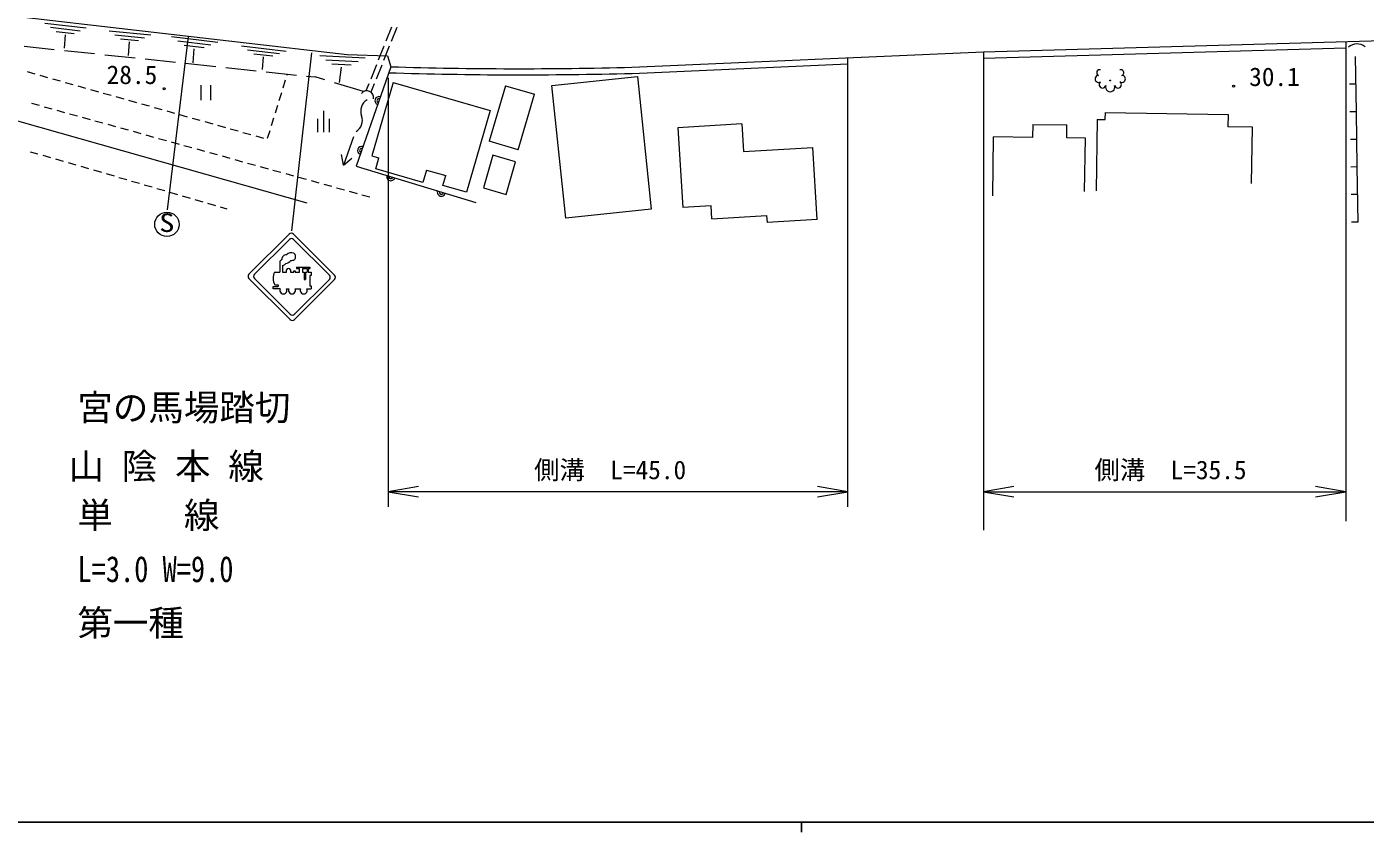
# Model space of a CAD drawing. Units: millimetres, scale not verified. Extents: x 40000 to 680000, y 20000 to 380000.
# Drawn here: x 191660 to 323536, y 204000 to 283386 of the extents above; entities that cross this region are included whole.
import ezdxf
from ezdxf.enums import TextEntityAlignment as Align

# ---------------------------------------------------------------- set-up
doc = ezdxf.new("R2010")
doc.units = ezdxf.units.MM
doc.header["$LTSCALE"] = 1000
doc.layers.add('M-TTL-BAND', color=7, linetype='Continuous', lineweight=25)
doc.layers.add('M-WORK', color=1, linetype='Continuous', lineweight=13)
doc.styles.add('ＭＳ ゴシック', font='')
doc.styles.get('ＭＳ ゴシック').set_extended_font_data('MS Gothic')

# ---------------------------------------------------------------- blocks, each defined once
blk = doc.blocks.new('open_arrow')
at = {"color": 0, "linetype": 'Continuous', "lineweight": -2}
blk.add_lwpolyline([(7.5, 1.25), (0, 0), (7.5, -1.25)], dxfattribs=at)

msp = doc.modelspace()

# ---------------------------------------------------------------- linework, layer by layer
at = {"layer": 'M-TTL-BAND'}
for p, q in [((40000, 205000), (579000, 205000)), ((268000, 205000), (268000, 204000))]:
    msp.add_line(p, q, dxfattribs=at)
at = {"layer": 'M-WORK'}
for p, q in [((73776, 307193), (219264, 266031)), ((190814, 284385), (223223, 280641)), ((193444, 283737), (197518, 283270)), ((194006, 283334), (196916, 283000)), ((194569, 282931), (196315, 282731)), ((195428, 282607), (195349, 281261)), ((199783, 282991), (203890, 282589)), ((200342, 282597), (203275, 282310)), ((207562, 282427), (205506, 265355)), ((205918, 282417), (210481, 281874)), ((227589, 283344), (227033, 281952)), ((228119, 283323), (227562, 281930)), ((285915, 280905), (356059, 282891)), ((191388, 281476), (194372, 281160)), ((195366, 281055), (198349, 280739)), ((200901, 282203), (202661, 282031)), ((201762, 281893), (201650, 280547)), ((206545, 281990), (209804, 281602)), ((207171, 281564), (209126, 281331)), ((208132, 281214), (208029, 279818)), ((212810, 281493), (217232, 280982)), ((213417, 281112), (216576, 280747)), ((226847, 281487), (226290, 280094)), ((227377, 281466), (226820, 280073)), ((251291, 279393), (285915, 280905)), ((285915, 280304), (321637, 281316)), ((285915, 280905), (285915, 280304)), ((321637, 281916), (321637, 281316)), ((321637, 281316), (321637, 234664)), ((199344, 280633), (202327, 280317)), ((203322, 280212), (206305, 279896)), ((207299, 279790), (210283, 279474)), ((214025, 280730), (215920, 280511)), ((214956, 280415), (214858, 279181)), ((219707, 280827), (217738, 263286)), ((220548, 280547), (225014, 280330)), ((221136, 280134), (224326, 279979)), ((221724, 279721), (223638, 279628)), ((223223, 280641), (227213, 280518)), ((226105, 279630), (225548, 278237)), ((226635, 279608), (226078, 278215)), ((227213, 280518), (227529, 279446)), ((251312, 278794), (272558, 279721)), ((272558, 236065), (272558, 280322)), ((285915, 280304), (285915, 233759)), ((322547, 280443), (322629, 275007)), ((191686, 278961), (192457, 278745)), ((192938, 278609), (193708, 278393)), ((211277, 279369), (214260, 279053)), ((215255, 278948), (218238, 278632)), ((217305, 278620), (217338, 278727)), ((219233, 278526), (220080, 278436)), ((221013, 278154), (220080, 278436)), ((222647, 279420), (222447, 277893)), ((227529, 279446), (224119, 269656)), ((227270, 278352), (227270, 236065)), ((243408, 277612), (251834, 278486)), ((251834, 278486), (253191, 265408)), ((194189, 278258), (194960, 278041)), ((195441, 277906), (196211, 277689)), ((196692, 277554), (197463, 277337)), ((197944, 277202), (198714, 276986)), ((208801, 277623), (208801, 276165)), ((209773, 277623), (209773, 276165)), ((216923, 277378), (217158, 278142)), ((224842, 276997), (221971, 277865)), ((225363, 277773), (225083, 277074)), ((225893, 277751), (225569, 276941)), ((227745, 277896), (225645, 270665)), ((227745, 277896), (237307, 275118)), ((238820, 277570), (237230, 272096)), ((238820, 277570), (241670, 276742)), ((244764, 264534), (243408, 277612)), ((322588, 277725), (321988, 277716)), ((192116, 275859), (192887, 275645)), ((199195, 276850), (199966, 276634)), ((200447, 276499), (201217, 276282)), ((201698, 276147), (202469, 275930)), ((202950, 275795), (203720, 275579)), ((216158, 274893), (216393, 275657)), ((216541, 276135), (216776, 276900)), ((240080, 271268), (241670, 276742)), ((193369, 275511), (194140, 275298)), ((194621, 275164), (195392, 274951)), ((195874, 274817), (196645, 274603)), ((197127, 274470), (197898, 274256)), ((204201, 275443), (204972, 275227)), ((205453, 275091), (206223, 274875)), ((206704, 274740), (207475, 274523)), ((207956, 274388), (208726, 274171)), ((215776, 273650), (216011, 274415)), ((220321, 274323), (220321, 272993)), ((220881, 275093), (220881, 272993)), ((221441, 274323), (221441, 272993)), ((237307, 275118), (234973, 267083)), ((297922, 274250), (297932, 274923)), ((297932, 274923), (310018, 274749)), ((310018, 274749), (310001, 273529)), ((322629, 275007), (322029, 274998)), ((322629, 275007), (322711, 269570)), ((198380, 274123), (199151, 273909)), ((199633, 273776), (200404, 273562)), ((200885, 273428), (201656, 273215)), ((202138, 273081), (202909, 272868)), ((209207, 274036), (209978, 273820)), ((210459, 273684), (211229, 273468)), ((211710, 273333), (212481, 273116)), ((215394, 272408), (215629, 273172)), ((262101, 273816), (255824, 273435)), ((255824, 273435), (256301, 265579)), ((262101, 273816), (262267, 271081)), ((290778, 273762), (290759, 272484)), ((290778, 273762), (294141, 273714)), ((294122, 272435), (294141, 273714)), ((297115, 274262), (297013, 267202)), ((297115, 274262), (297922, 274250)), ((312419, 273494), (310001, 273529)), ((312339, 267939), (312419, 273494)), ((203391, 272734), (204162, 272520)), ((204644, 272387), (205415, 272173)), ((205897, 272040), (206667, 271826)), ((207149, 271693), (207920, 271479)), ((212962, 272981), (213732, 272764)), ((214213, 272629), (214984, 272412)), ((223861, 272539), (222879, 269747)), ((240080, 271268), (237230, 272096)), ((286835, 266712), (286919, 272539)), ((290759, 272484), (286919, 272539)), ((295963, 272409), (294122, 272435)), ((295887, 267148), (295963, 272409)), ((322670, 272288), (322070, 272279)), ((191992, 271070), (192624, 270904)), ((192624, 270904), (192765, 270863)), ((193245, 270724), (194013, 270500)), ((194494, 270361), (195262, 270137)), ((208402, 271345), (209173, 271132)), ((209655, 270998), (210426, 270785)), ((210908, 270651), (211679, 270437)), ((222879, 269747), (222684, 270789)), ((222879, 269747), (223683, 270437)), ((225645, 270665), (226352, 270459)), ((226039, 269380), (226352, 270459)), ((237596, 270718), (236663, 267505)), ((239817, 270073), (237596, 270718)), ((262267, 271081), (269114, 271496)), ((269545, 264396), (269114, 271496)), ((195742, 269998), (196510, 269774)), ((196990, 269635), (197758, 269411)), ((198238, 269271), (199007, 269048)), ((212160, 270304), (212931, 270090)), ((213413, 269957), (214184, 269743)), ((214666, 269609), (215437, 269396)), ((215919, 269262), (216690, 269049)), ((224119, 269656), (235895, 266053)), ((230683, 268031), (226039, 269380)), ((231042, 269267), (230683, 268031)), ((231042, 269267), (232938, 268717)), ((238884, 266860), (239817, 270073)), ((322711, 269570), (322111, 269561)), ((322711, 269570), (322793, 264133)), ((199487, 268908), (200255, 268685)), ((200735, 268545), (201503, 268322)), ((201983, 268182), (202751, 267959)), ((203232, 267819), (204000, 267596)), ((217172, 268915), (217943, 268702)), ((218424, 268568), (219195, 268354)), ((219677, 268221), (220448, 268007)), ((220930, 267874), (221701, 267660)), ((232659, 267755), (232938, 268717)), ((234973, 267083), (232659, 267755)), ((204480, 267456), (205248, 267233)), ((205728, 267093), (206496, 266870)), ((206976, 266730), (207745, 266507)), ((222183, 267526), (222954, 267313)), ((223436, 267179), (224206, 266966)), ((224688, 266832), (225459, 266618)), ((236663, 267505), (238884, 266860)), ((322752, 266852), (322152, 266843)), ((208225, 266367), (208993, 266144)), ((209473, 266004), (210241, 265781)), ((210721, 265641), (211360, 265456)), ((253191, 265408), (244764, 264534)), ((259078, 265747), (256301, 265579)), ((259155, 264471), (259078, 265747)), ((259155, 264471), (264551, 264798)), ((264551, 264798), (264594, 264095)), ((269545, 264396), (264594, 264095)), ((322793, 264133), (322193, 264124)), ((213546, 259002), (217505, 262961)), ((217929, 262961), (221988, 258903)), ((214098, 258993), (217531, 262426)), ((217955, 262426), (221475, 258906)), ((216590, 260247), (216590, 259207)), ((216869, 259850), (216869, 259207)), ((217605, 254520), (213546, 258578)), ((217618, 255048), (214098, 258569)), ((216072, 259207), (216590, 259207)), ((216869, 259207), (217250, 259207)), ((217250, 259207), (217250, 259429)), ((217640, 259429), (217640, 259207)), ((217640, 259207), (217962, 259207)), ((217962, 259207), (217962, 259326)), ((217962, 259326), (218101, 259326)), ((221988, 258479), (218029, 254520)), ((221475, 258481), (218043, 255048)), ((218101, 259326), (218101, 259207)), ((218101, 259207), (218525, 259207)), ((218231, 259690), (218231, 259566)), ((218231, 259690), (219552, 259690)), ((218231, 259566), (218525, 259566)), ((218525, 259207), (218525, 259566)), ((218813, 259566), (219291, 259566)), ((218813, 259566), (218813, 259207)), ((218813, 259207), (218998, 259207)), ((218998, 259207), (218998, 258475)), ((219121, 259207), (219291, 259207)), ((219121, 259207), (219121, 258475)), ((219291, 259566), (219291, 259207)), ((219394, 259566), (219552, 259566)), ((219394, 259566), (219394, 259207)), ((219394, 259207), (219689, 259207)), ((219689, 258879), (219536, 258879)), ((219536, 258879), (219536, 257866)), ((219552, 259690), (219552, 259566)), ((219689, 259207), (219689, 258879)), ((215921, 257543), (215921, 257782)), ((215921, 257782), (216428, 257782)), ((216624, 257543), (215921, 257543)), ((216104, 257950), (216428, 257950)), ((216428, 257950), (216428, 257782)), ((217264, 257543), (217475, 257543)), ((218110, 257543), (218630, 257543)), ((218998, 258475), (219121, 258475)), ((219265, 257543), (219689, 257543)), ((219536, 257866), (219689, 257866)), ((219689, 257866), (219689, 257543)), ((272558, 237565), (227270, 237565)), ((285915, 237565), (321637, 237565))]:
    msp.add_line(p, q, dxfattribs=at)
for centre, radius in [((205206, 277282), 100), ((298410, 278092), 46.1), ((310572, 277528), 100), ((205467, 263913), 1200)]:
    msp.add_circle(centre, radius, dxfattribs=at)
for centre, radius, start, end in [((322730, 280398), 1295, 51.48861, 131.07122), ((240352, 703855), 425203, 268.24397, 271.47703), ((240352, 703855), 424603, 268.26942, 271.47631), ((297258, 278251), 342, 88.13012, 305.00001), ((297368, 278867), 290, 70.00006, 249.99998), ((299455, 278867), 290, 290.00002, 110.00003), ((299565, 278251), 342, 235.00002, 91.86993), ((225163, 276408), 670, 350.21942, 141.8556), ((297650, 277691), 342, 125.00005, 341.86992), ((298411, 277439), 459, 161.56506, 18.43499), ((299172, 277691), 342, 198.13012, 55.00005), ((225854, 275071), 1295, 121.10801, 200.69063), ((226365, 276102), 400, 70.79706, 250.79706), ((226365, 276102), 200, 70.79706, 250.79706), ((223431, 274156), 1295, 301.10801, 20.69063), ((224654, 271192), 400, 70.79706, 250.79706), ((224654, 271192), 200, 70.79706, 250.79706), ((227537, 268611), 400, 162.98745, 342.98745), ((227537, 268611), 200, 162.98745, 342.98745), ((232510, 267089), 400, 162.98745, 342.98745), ((232510, 267089), 200, 162.98745, 342.98745), ((217717, 262749), 300, 45, 135), ((217743, 262214), 300, 45, 135), ((217731, 260463), 656, 67.30737, 137.84356), ((216987, 260042), 447, 114.64856, 152.632), ((217216, 260488), 417, 85.99341, 185.45704), ((216804, 260284), 438, 278.56049, 326.80062), ((216938, 260963), 948, 284.23778, 320.7046), ((217748, 260947), 590, 262.51239, 301.09248), ((217709, 260721), 443, 320.92057, 51.53109), ((213758, 258790), 300, 135, 225), ((214310, 258781), 300, 135, 225), ((217185, 258606), 1264, 151.58928, 211.26196), ((217445, 259353), 209, 21.29991, 158.70009), ((221263, 258694), 300, 315, 45), ((221776, 258691), 300, 315, 45), ((216947, 257402), 348, 156.0531, 23.9469), ((217792, 257402), 348, 156.0531, 23.9469), ((218948, 257402), 348, 156.0531, 23.9469), ((217830, 255261), 300, 225, 315), ((217817, 254732), 300, 225, 315)]:
    msp.add_arc(centre, radius, start, end, dxfattribs=at)

# ---------------------------------------------------------------- block references
at = {"layer": 'M-WORK', "xscale": 400, "yscale": 400}
for p in [(227270, 237565), (285915, 237565)]:
    msp.add_blockref('open_arrow', p, dxfattribs=at)
at = {"layer": 'M-WORK', "xscale": 400, "yscale": 400, "rotation": 180}
for p in [(272558, 237565), (321637, 237565)]:
    msp.add_blockref('open_arrow', p, dxfattribs=at)

# ---------------------------------------------------------------- texts
at = {"layer": 'M-WORK', "style": 'ＭＳ ゴシック'}
for s, p in [('28.5', (199527, 277192)), ('30.1', (312101, 276992))]:
    msp.add_text(s, height=1833, dxfattribs=at).set_placement(p, align=Align.BOTTOM_LEFT)
at = {"layer": 'M-WORK', "style": 'ＭＳ ゴシック', "width": 1.2}
msp.add_text('S', height=1833, dxfattribs=at).set_placement((204717, 262611), align=Align.BOTTOM_LEFT)
at = {"layer": 'M-WORK', "style": 'ＭＳ ゴシック'}
for s, height, p in [('宮の馬場踏切', 2566, (207142, 243802)), ('側溝\u3000L=45.0', 1833, (249139, 238244)), ('側溝\u3000L=35.5', 1833, (304352, 238244)), ('単\u3000\u3000線', 2566, (203642, 233190)), ('第一種', 2566, (201892, 222578))]:
    msp.add_text(s, height=height, dxfattribs=at).set_placement(p, align=Align.BOTTOM_CENTER)
at = {"layer": 'M-WORK', "style": 'ＭＳ ゴシック', "width": 0.8}
msp.add_text('L=3.0 W=9.0', height=2566, dxfattribs=at).set_placement((204342, 227884), align=Align.BOTTOM_CENTER)
at = {"layer": 'M-WORK', "insert": (206267, 238496), "char_height": 2566, "attachment_point": 8, "style": 'ＭＳ ゴシック'}
msp.add_mtext('\\T1.5;山陰本線', dxfattribs=at)

doc.saveas('drawing.dxf')
